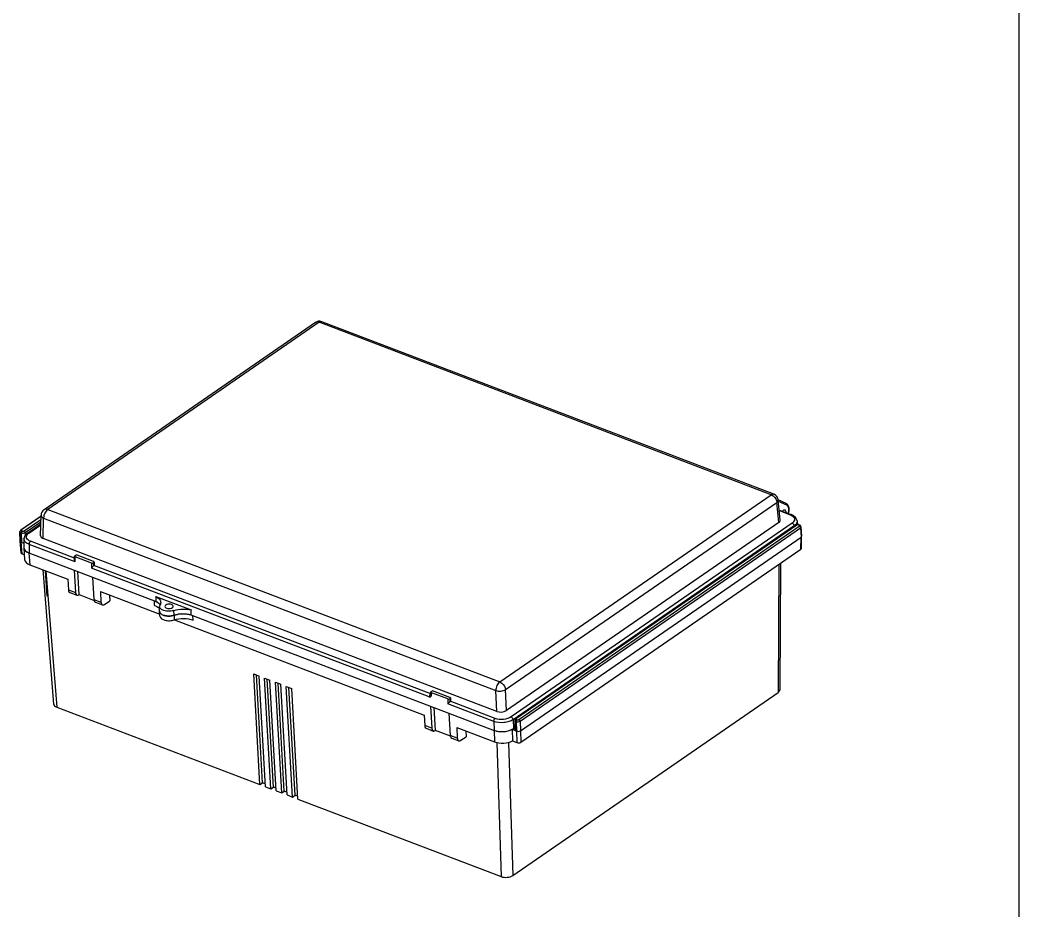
# Model space of a CAD drawing. Header units: millimetres. Extents: x 0 to 559, y 0 to 432.
# Drawn here: x 414.2 to 558.8, y 174.3 to 303 of the extents above; entities that cross this region are included whole.
import ezdxf

# ---------------------------------------------------------------- set-up
doc = ezdxf.new("R2010")
doc.units = ezdxf.units.MM
doc.header["$LTSCALE"] = 30.734
doc.layers.get('0').update_dxf_attribs({"linetype": 'CONTINUOUS'})
doc.layers.add('02___PRT_ALL_AXES', color=7, linetype='CONTINUOUS')

msp = doc.modelspace()

# ---------------------------------------------------------------- linework, layer by layer
at = {"color": 7, "linetype": 'Continuous'}
for p, q in [((558.8, 0), (558.8, 431.8)), ((456.9639, 259.2789), (417.6888, 232.1938)), ((457.4998, 259.3095), (418.2247, 232.2245)), ((522.9374, 234.3714), (457.4998, 259.3095)), ((523.3253, 234.452), (457.8877, 259.3901)), ((483.6623, 207.2864), (522.9374, 234.3714)), ((484.4787, 206.1629), (523.7538, 233.2479)), ((524.0313, 230.3301), (523.7538, 233.2479)), ((524.2434, 230.6827), (523.9647, 233.6123)), ((525.1159, 233.0801), (523.9658, 233.6146)), ((525.1888, 232.8388), (523.9851, 233.3983)), ((417.1973, 228.4307), (417.2567, 231.3906)), ((418.2247, 232.2245), (483.6623, 207.2864)), ((524.1047, 232.1409), (525.8199, 231.4872)), ((524.1126, 232.0579), (525.6841, 231.459)), ((417.2542, 231.2664), (414.3408, 229.2573)), ((417.2528, 231.1977), (414.4479, 229.2634)), ((414.8128, 229.1243), (417.2449, 230.8016)), ((414.9762, 228.8966), (417.2379, 230.4564)), ((415.2915, 228.8081), (417.2317, 230.1461)), ((415.4791, 228.8188), (417.2293, 230.0258)), ((417.5794, 228.027), (417.6386, 230.975)), ((417.6386, 230.975), (483.0762, 206.0369)), ((524.0313, 230.3301), (484.6082, 203.143)), ((525.9628, 230.2631), (485.2899, 202.2141)), ((526.5219, 229.9514), (485.9454, 201.9689)), ((526.6291, 229.9576), (486.0526, 201.9751)), ((526.6354, 230.0058), (526.5219, 229.9514)), ((526.6723, 230.5787), (526.7252, 230.0221)), ((526.9876, 229.9988), (526.9049, 230.0218)), ((526.9601, 229.9635), (526.9097, 229.9828)), ((527.0377, 229.9797), (526.9873, 229.9989)), ((527.1565, 229.907), (527.0377, 229.9797)), ((414.2116, 229.0253), (414.2117, 229.0239)), ((414.2234, 227.6508), (414.2116, 229.0251)), ((414.3406, 229.2571), (414.2771, 229.2002)), ((414.3763, 227.4928), (414.3646, 228.8655)), ((414.3646, 228.8655), (414.415, 228.8462)), ((414.4707, 227.4568), (414.415, 228.8462)), ((414.4817, 229.1184), (414.5322, 229.0991)), ((414.9916, 228.514), (414.9762, 228.8966)), ((526.2485, 229.8699), (485.5757, 201.8209)), ((486.4175, 201.836), (526.9939, 229.8185)), ((486.5809, 201.6083), (527.1574, 229.5908)), ((526.2485, 229.8699), (526.2581, 229.7695)), ((527.1574, 229.5908), (527.2476, 228.2252)), ((527.2424, 229.7299), (527.3328, 228.3625)), ((414.2234, 227.6506), (414.2237, 227.6428)), ((414.3608, 225.9422), (414.2237, 227.6427)), ((414.5133, 225.7917), (414.3762, 227.4928)), ((414.3762, 227.4928), (414.7753, 227.3407)), ((414.7884, 227.997), (414.7632, 226.7386)), ((415.5526, 227.1856), (415.5274, 225.9307)), ((422.1959, 224.6539), (415.5526, 227.1856)), ((422.1139, 225.2006), (415.7577, 227.6229)), ((483.2057, 203.017), (417.5794, 228.027)), ((486.6366, 200.2188), (527.2477, 228.2252)), ((527.2378, 226.5109), (527.2477, 228.2252)), ((527.3231, 226.6407), (527.333, 228.3545)), ((527.333, 228.3547), (527.3328, 228.3624)), ((414.8296, 225.6711), (414.5133, 225.7917)), ((414.7474, 226.6904), (414.8845, 224.9893)), ((415.5101, 225.9372), (415.6472, 224.2361)), ((415.5101, 225.9372), (433.9417, 218.913)), ((422.1536, 225.5268), (422.2274, 225.5777)), ((424.8666, 224.704), (422.508, 225.6029)), ((486.6913, 198.5491), (527.2378, 226.5109)), ((415.6472, 224.2361), (421.1275, 222.1476)), ((422.1173, 224.9172), (422.1109, 225.4608)), ((422.1959, 224.6539), (422.1873, 225.3817)), ((424.5458, 224.4829), (422.1873, 225.3817)), ((424.5458, 224.4829), (424.5544, 223.7551)), ((424.8266, 224.5081), (424.9004, 224.559)), ((424.8266, 224.5081), (424.832, 224.0488)), ((424.9004, 224.559), (424.9163, 224.132)), ((473.6595, 205.5567), (424.9168, 224.1324)), ((424.943, 224.6264), (424.9589, 224.1994)), ((524.0277, 224.2971), (523.9204, 205.744)), ((524.2824, 224.4728), (524.1764, 206.134)), ((417.5182, 223.5231), (419.0852, 204.0787)), ((418.1306, 219.6652), (417.9198, 223.37)), ((417.9528, 223.3575), (419.5428, 203.6271)), ((422.0536, 223.4435), (422.2368, 220.2249)), ((422.7679, 219.9089), (422.5781, 223.2437)), ((473.4544, 205.1194), (424.5544, 223.7551)), ((421.1275, 222.1476), (421.2148, 220.6144)), ((424.7266, 222.4249), (424.9098, 219.2062)), ((421.2148, 220.6144), (422.2368, 220.2249)), ((421.4228, 220.2251), (422.4448, 219.8356)), ((422.7551, 219.9001), (422.7679, 219.9089)), ((422.7679, 219.9089), (424.9325, 219.0839)), ((425.8445, 220.3499), (425.9318, 218.8167)), ((425.8445, 220.3499), (434.4523, 217.0696)), ((427.1558, 219.8502), (427.2035, 219.0115)), ((424.9098, 219.2062), (425.9318, 218.8167)), ((425.1178, 218.8169), (426.1398, 218.4275)), ((426.4501, 218.4919), (427.2035, 219.0115)), ((433.7016, 218.345), (433.6633, 219.0191)), ((433.8963, 219.6222), (438.9685, 217.6892)), ((434.4241, 217.4946), (434.4196, 218.1783)), ((434.4713, 216.7893), (434.425, 217.4714)), ((436.5378, 216.9288), (436.5017, 217.6209)), ((436.5283, 216.9256), (436.5432, 216.2516)), ((438.9395, 217.0084), (482.8431, 200.2769)), ((439.2563, 216.2281), (439.2179, 216.9023)), ((436.5751, 216.2606), (472.7005, 202.4933)), ((448.9446, 192.4222), (448.0334, 208.4338)), ((448.0334, 208.4338), (448.8196, 208.1342)), ((449.315, 192.6777), (448.4269, 208.2838)), ((449.7308, 192.1226), (448.8196, 208.1342)), ((450.5169, 191.823), (449.6058, 207.8345)), ((449.6058, 207.8345), (450.3919, 207.5349)), ((450.8874, 192.0784), (449.9993, 207.6846)), ((451.3031, 191.5234), (450.3919, 207.5349)), ((452.0893, 191.2238), (451.1781, 207.2353)), ((451.1781, 207.2353), (451.9643, 206.9357)), ((452.4597, 191.4792), (451.5716, 207.0854)), ((452.8754, 190.9242), (451.9643, 206.9357)), ((453.6616, 190.6245), (452.7505, 206.6361)), ((452.7505, 206.6361), (453.5366, 206.3365)), ((454.0321, 190.88), (453.144, 206.4861)), ((454.4478, 190.3249), (453.5366, 206.3365)), ((473.6747, 205.5672), (473.6595, 205.5567)), ((473.6838, 205.5), (473.6817, 205.4905)), ((473.6869, 205.5496), (473.6838, 205.8065)), ((473.6868, 205.5496), (473.6838, 205.5)), ((473.7266, 205.8725), (473.9238, 206.0085)), ((476.1188, 204.8285), (473.7603, 205.7274)), ((473.7633, 205.4728), (473.7603, 205.7274)), ((476.4395, 205.0497), (473.9238, 206.0085)), ((483.2057, 203.017), (483.0762, 206.0369)), ((484.6082, 203.143), (484.4787, 206.1629)), ((485.5331, 179.2712), (523.9204, 205.744)), ((476.1188, 204.8285), (476.1274, 204.1007)), ((482.7707, 201.569), (476.1274, 204.1007)), ((476.3995, 204.8538), (476.4733, 204.9047)), ((476.3995, 204.8538), (476.405, 204.3945)), ((476.4733, 204.9047), (476.4892, 204.4777)), ((482.9758, 202.0063), (476.4898, 204.4781)), ((476.516, 204.9721), (476.5319, 204.5451)), ((419.5428, 203.6271), (448.9446, 192.4222)), ((472.7005, 202.4933), (472.7877, 200.9601)), ((473.6266, 203.7892), (473.8098, 200.5706)), ((474.3409, 200.2546), (474.1511, 203.5893)), ((476.2996, 202.7706), (476.4827, 199.5519)), ((482.7707, 201.569), (482.8258, 200.2834)), ((485.5757, 201.8209), (485.6308, 200.5353)), ((485.8163, 201.7372), (485.828, 200.363)), ((485.9452, 201.9688), (485.8803, 201.9101)), ((485.9692, 201.5771), (486.0197, 201.5579)), ((485.9692, 201.5771), (485.9809, 200.2044)), ((486.0197, 201.5579), (486.0754, 200.1685)), ((486.0864, 201.83), (486.1368, 201.8108)), ((486.5809, 201.6083), (486.6366, 200.2189)), ((473.8098, 200.5706), (472.7877, 200.9601)), ((472.9958, 200.5708), (474.0178, 200.1813)), ((474.3281, 200.2458), (474.3409, 200.2546)), ((476.5055, 199.4296), (474.3409, 200.2546)), ((477.5048, 199.1624), (476.4827, 199.5519)), ((477.4175, 200.6956), (482.8978, 198.6071)), ((477.4175, 200.6956), (477.5048, 199.1624)), ((478.7288, 200.1959), (478.7765, 199.3572)), ((482.8431, 200.2769), (482.8978, 198.6071)), ((486.0754, 200.1684), (485.4464, 200.4082)), ((485.4464, 200.4082), (485.5011, 198.7384)), ((485.6308, 200.5353), (485.8254, 200.6695)), ((486.0754, 200.1684), (486.1302, 198.4987)), ((486.6366, 200.2188), (486.6913, 198.5491)), ((476.6908, 199.1626), (477.7128, 198.7731)), ((478.0231, 198.8376), (478.7765, 199.3572)), ((483.2136, 198.5209), (483.8496, 179.12)), ((484.9018, 198.5286), (485.5331, 179.2712)), ((485.5011, 198.7384), (486.1302, 198.4987)), ((448.9446, 192.4222), (449.315, 192.6777)), ((449.7077, 192.528), (449.315, 192.6777)), ((449.7308, 192.1226), (450.5169, 191.823)), ((450.5169, 191.823), (450.8874, 192.0784)), ((451.28, 191.9288), (450.8874, 192.0784)), ((451.3031, 191.5234), (452.0893, 191.2238)), ((452.0893, 191.2238), (452.4597, 191.4792)), ((452.8524, 191.3296), (452.4597, 191.4792)), ((452.8754, 190.9242), (453.6616, 190.6245)), ((453.6616, 190.6245), (454.0321, 190.88)), ((454.4247, 190.7304), (454.0321, 190.88)), ((454.4478, 190.3249), (483.8496, 179.12))]:
    msp.add_line(p, q, dxfattribs=at)
for points in [[(526.6723, 230.5777), (526.6416, 230.7347), (526.4543, 231.0695), (526.1159, 231.3462), (525.8195, 231.4873)], [(526.9049, 230.0218), (526.7685, 230.0299), (526.6354, 230.0058)], [(527.2424, 229.7298), (527.2292, 229.7956), (527.1565, 229.907)], [(414.2771, 229.2002), (414.2205, 229.0941), (414.2117, 229.0239)], [(415.2916, 228.8082), (415.1154, 228.6669), (414.9097, 228.4129), (414.8032, 228.1346), (414.7884, 227.9942)], [(485.8803, 201.9101), (485.8248, 201.804), (485.8163, 201.7356)]]:
    msp.add_lwpolyline(points, dxfattribs=at)
for centre, radius, start, end in [((457.2157, 258.9134), 0.4438, 114.611844, 124.576978), ((457.2189, 258.9065), 0.4514, 111.022784, 114.612336), ((457.5307, 258.4515), 1.0042, 69.172989, 104.649241), ((457.7832, 259.1163), 0.293, 69.112958, 76.783017), ((522.9692, 233.5176), 1, 5.432731, 69.143322), ((524.8192, 232.5001), 0.6547, 38.951999, 44.627171), ((418.2565, 231.3706), 1, 124.581873, 178.851181), ((523.8475, 232.2344), 1.6802, 0.303071, 1.12992), ((525.0544, 229.8037), 1.771, 65.471843, 69.169974), ((525.6738, 230.7884), 1.0783, 316.008922, 318.674438), ((433.494, 217.798), 1.1832, 42.571445, 46.59414), ((433.7506, 217.9915), 0.8449, 28.611538, 31.944949), ((433.5707, 217.1438), 1.1267, 40.533657, 44.220948), ((434.7993, 217.4968), 0.3752, 180.345205, 183.672534), ((434.8072, 217.4976), 0.3831, 183.920146, 192.029603), ((434.9163, 217.5435), 0.5021, 210.833191, 211.926628), ((435.2217, 217.847), 0.9353, 232.127996, 236.078276), ((437.6222, 213.6149), 3.4868, 107.854192, 108.28501), ((437.8235, 212.8209), 4.3066, 98.454631, 101.02712), ((437.8552, 212.6023), 4.5274, 93.519327, 98.444266), ((435.7116, 219.1001), 2.2914, 259.145466, 261.319023), ((435.751, 219.4801), 2.6737, 269.849932, 277.563607), ((435.7648, 219.3697), 2.5625, 277.583, 279.600459)]:
    msp.add_arc(centre, radius, start, end, dxfattribs=at)
for centre, major_axis, ratio, start_param, end_param in [((523.2439, 230.6294), (1.0005, 0.0374), 0.51891172, -0.68450479, 0.02936898), ((414.7175, 227.6271), (0.3997, 0.0149), 0.51968649, -2.25549379, -1.44008509), ((418.1979, 228.4525), (1.0005, 0.0374), 0.51891172, 3.11142833, 4.02666622), ((414.7605, 225.9619), (0.4, 0.0149), 0.51918269, -3.11823349, -2.25616047), ((416.746, 226.7884), (2, 0.0747), 0.51918269, 3.0760733, 4.02702484), ((416.7645, 226.7817), (2.001, 0.0749), 0.51891172, 3.11176707, 4.02666622), ((526.923, 226.6307), (0.4, 0.0149), 0.51918269, -0.68467891, -0.02156146), ((416.8831, 225.0873), (2, 0.0747), 0.51918269, -3.11907629, -2.25616047), ((422.3108, 225.4669), (0.1999, 0.0075), 0.51959446, 8.73935591, 10.31015224), ((424.6693, 224.568), (0.1999, 0.0075), 0.51959446, -2.25621837, -0.68542205), ((434.0382, 186.4906), (-0.4223, 35.3113), 0.02080961, -0.40756727, -0.35345224), ((439.61, 184.3672), (-0.4223, 35.3113), 0.02080961, 0.33701898, 0.39113401), ((473.8838, 205.8125), (0.1999, 0.0075), 0.51959446, 8.73935591, 10.31015224), ((522.9762, 206.1033), (1.2, 0.0448), 0.51918269, -0.68467891, -0.02277587), ((420.2843, 204.1378), (1.2, 0.0448), 0.51918269, -3.11969266, -2.25616047), ((476.2423, 204.9137), (0.1999, 0.0075), 0.51959446, -2.25621837, -0.68542205), ((483.8223, 203.4433), (0.9993, 0.037), 0.5201518, -2.25487816, -0.68529981), ((484.059, 201.136), (1.9987, 0.0741), 0.5201518, -2.25487816, -0.68529981), ((484.0768, 201.1288), (1.9986, 0.0742), 0.51988036, 4.02794802, 5.44788146), ((486.228, 200.3747), (0.3998, 0.0149), 0.51937638, 3.12753827, 4.02728116), ((484.1315, 199.4591), (1.9986, 0.0742), 0.51988036, -2.25523728, -0.83530384), ((486.3769, 198.6691), (0.3997, 0.0148), 0.51988036, -2.25523728, -0.68512619), ((484.5898, 179.6312), (1.1992, 0.0445), 0.51988036, -2.25523728, -0.68512619)]:
    msp.add_ellipse(centre, major_axis=major_axis, ratio=ratio, start_param=start_param, end_param=end_param, dxfattribs=at)
for points in [[(456.9637, 259.2787), (457.0584, 259.3442), (457.1662, 259.3936), (457.2775, 259.4228)], [(525.2851, 232.96), (525.2365, 233.0092), (525.1786, 233.0509), (525.1159, 233.0801)], [(525.7896, 231.4149), (525.8433, 231.3904), (525.8959, 231.3629), (525.9463, 231.332)], [(526.4496, 230.0394), (526.3887, 229.9763), (526.3204, 229.9201), (526.2485, 229.8699)], [(526.6291, 229.9576), (526.5956, 229.9703), (526.5513, 229.9718), (526.5219, 229.9515)], [(526.6964, 229.988), (526.6727, 229.9812), (526.6493, 229.9715), (526.6291, 229.9576)], [(526.8074, 230.0016), (526.7701, 230.0026), (526.7322, 229.9984), (526.6964, 229.988)], [(526.8651, 229.9953), (526.8461, 229.999), (526.8267, 230.001), (526.8074, 230.0016)], [(526.9097, 229.9828), (526.8953, 229.9883), (526.8803, 229.9923), (526.8651, 229.9953)], [(526.9097, 229.9828), (526.9315, 229.9978), (526.9626, 230.0083), (526.9873, 229.9989)], [(526.9601, 229.9635), (526.978, 229.9758), (527.0005, 229.9853), (527.0221, 229.9833)], [(526.9917, 229.9483), (526.9817, 229.9544), (526.9711, 229.9594), (526.9601, 229.9635)], [(414.4479, 229.2634), (414.4145, 229.2761), (414.3702, 229.2776), (414.3407, 229.2573)], [(414.8128, 229.1243), (414.9001, 229.0911), (414.9713, 228.9899), (414.9762, 228.8966)], [(415.2857, 228.6509), (415.3084, 228.6765), (415.3328, 228.7008), (415.3582, 228.7238)], [(415.3582, 228.7238), (415.3963, 228.7581), (415.4369, 228.7897), (415.4791, 228.8188)], [(526.9939, 229.8185), (527.0542, 229.7956), (527.1043, 229.7414), (527.1323, 229.6833)], [(527.1323, 229.6833), (527.1461, 229.6545), (527.1557, 229.6227), (527.1574, 229.5908)], [(422.1959, 224.6539), (422.1513, 224.7345), (422.1185, 224.8267), (422.1172, 224.9189)], [(424.832, 224.0488), (424.8559, 224.0802), (424.8838, 224.1096), (424.9163, 224.132)], [(424.9173, 224.6746), (424.9028, 224.6877), (424.8848, 224.6971), (424.8666, 224.704)], [(424.943, 224.6265), (424.9423, 224.6446), (424.9309, 224.6625), (424.9173, 224.6746)], [(433.6633, 219.0191), (433.7553, 218.9841), (433.8457, 218.944), (433.9328, 218.898)], [(433.9328, 218.898), (434.0089, 218.8578), (434.0827, 218.813), (434.1525, 218.7626)], [(434.1525, 218.7626), (434.2258, 218.7097), (434.2953, 218.6502), (434.3564, 218.5835)], [(434.3564, 218.5835), (434.3976, 218.5387), (434.4354, 218.4902), (434.4676, 218.4385)], [(434.3653, 218.5985), (434.4169, 218.5422), (434.4631, 218.4802), (434.4998, 218.4133)], [(434.4196, 218.1783), (434.4191, 218.2521), (434.4427, 218.3276), (434.4796, 218.3915)], [(434.4883, 217.2809), (434.4531, 217.3383), (434.4292, 217.4055), (434.4249, 217.4728)], [(434.4325, 217.4177), (434.4423, 217.3715), (434.461, 217.3267), (434.4852, 217.2861)], [(436.2519, 217.5537), (435.9857, 217.4981), (435.7071, 217.4858), (435.4369, 217.5166)], [(436.1922, 216.8431), (436.3059, 216.8624), (436.4188, 216.8894), (436.5283, 216.9256)], [(436.5017, 217.6209), (436.4199, 217.5935), (436.3363, 217.5713), (436.2519, 217.5537)], [(436.5532, 216.9337), (436.6995, 216.9808), (436.849, 217.0185), (436.9998, 217.0479)], [(438.921, 216.9978), (439.0214, 216.9709), (439.1208, 216.9393), (439.2179, 216.9023)], [(435.3657, 216.835), (435.4907, 216.8158), (435.6176, 216.8067), (435.744, 216.8064)], [(473.6595, 205.5567), (473.6296, 205.5347), (473.6026, 205.5083), (473.5795, 205.4792)], [(476.405, 204.3945), (476.4288, 204.4259), (476.4567, 204.4553), (476.4892, 204.4777)], [(476.4903, 205.0203), (476.4757, 205.0334), (476.4578, 205.0428), (476.4395, 205.0497)], [(476.516, 204.9722), (476.5153, 204.9903), (476.5039, 205.0082), (476.4903, 205.0203)], [(486.0526, 201.9751), (486.0192, 201.9878), (485.9749, 201.9893), (485.9454, 201.969)], [(486.0549, 201.8453), (486.0648, 201.8392), (486.0755, 201.8342), (486.0864, 201.83)], [(486.4175, 201.836), (486.5048, 201.8027), (486.576, 201.7016), (486.5809, 201.6083)]]:
    msp.add_open_spline(points, degree=3, dxfattribs=at)
for points, knots in [([(457.4998, 259.3095), (457.4613, 259.3242), (457.3188, 259.368), (457.158, 259.3667), (457.0569, 259.3278)], [0, 0, 0, 0, 0.27544868, 1, 1, 1, 1]), ([(457.4998, 259.3095), (457.5288, 259.3295), (457.6331, 259.3923), (457.7652, 259.4215), (457.8502, 259.4016)], [0, 0, 0, 0, 0.28788296, 1, 1, 1, 1]), ([(522.9374, 234.3714), (522.9698, 234.3938), (523.0844, 234.4624), (523.2361, 234.486), (523.3252, 234.452)], [0, 0, 0, 0, 0.2921301, 1, 1, 1, 1]), ([(522.9374, 234.3714), (523.0447, 234.3305), (523.4534, 234.0809), (523.7291, 233.6077), (523.7538, 233.2479)], [0, 0, 0, 0, 0.24141512, 1, 1, 1, 1]), ([(523.7538, 233.2479), (523.7883, 233.2735), (523.8967, 233.3646), (523.9743, 233.5121), (523.9647, 233.6122)], [0, 0, 0, 0, 0.29911351, 1, 1, 1, 1]), ([(525.1888, 232.8388), (525.2068, 232.8831), (525.2176, 232.981), (525.1544, 233.0621), (525.1159, 233.0801)], [0, 0, 0, 0, 0.52965003, 1, 1, 1, 1]), ([(525.4832, 232.2458), (525.4797, 232.3148), (525.4552, 232.5352), (525.331, 232.7727), (525.1888, 232.8388)], [0, 0, 0, 0, 0.30612685, 1, 1, 1, 1]), ([(525.5274, 232.2675), (525.5262, 232.3295), (525.5095, 232.5547), (525.432, 232.7836), (525.3283, 232.9117)], [0, 0, 0, 0, 0.27329633, 1, 1, 1, 1]), ([(417.2567, 231.3906), (417.2551, 231.3075), (417.3569, 231.1143), (417.5342, 231.0188), (417.6386, 230.975)], [0, 0, 0, 0, 0.42364389, 1, 1, 1, 1]), ([(418.2247, 232.2245), (418.038, 232.0957), (417.7578, 231.6879), (417.6357, 231.2194), (417.6386, 230.975)], [0, 0, 0, 0, 0.48129702, 1, 1, 1, 1]), ([(418.2247, 232.2245), (418.1326, 232.2595), (417.9464, 232.2995), (417.7596, 232.2426), (417.6889, 232.1939)], [0, 0, 0, 0, 0.53447192, 1, 1, 1, 1]), ([(525.405, 231.6461), (525.4199, 231.6973), (525.4691, 231.8932), (525.4906, 232.0972), (525.4832, 232.2458)], [0, 0, 0, 0, 0.26376868, 1, 1, 1, 1]), ([(525.4356, 231.636), (525.4508, 231.687), (525.5027, 231.8854), (525.5285, 232.0913), (525.5277, 232.2433)], [0, 0, 0, 0, 0.25934263, 1, 1, 1, 1]), ([(525.8195, 231.4874), (525.7883, 231.4991), (525.7354, 231.4905), (525.6954, 231.4667), (525.6841, 231.459)], [0, 0, 0, 0, 0.70952444, 1, 1, 1, 1]), ([(525.9463, 231.332), (526.0498, 231.2685), (526.2274, 231.1273), (526.3518, 230.8084), (526.2363, 230.4845), (526.0643, 230.3331), (525.9628, 230.2631)], [0, 0, 0, 0, 0.27380877, 0.49676266, 0.72181159, 1, 1, 1, 1]), ([(526.2485, 229.8699), (526.2399, 229.9958), (526.1432, 230.1613), (526.0003, 230.2488), (525.9628, 230.2631)], [0, 0, 0, 0, 0.75881448, 1, 1, 1, 1]), ([(526.6723, 230.5778), (526.6763, 230.5355), (526.672, 230.352), (526.5755, 230.1809), (526.4836, 230.0763)], [0, 0, 0, 0, 0.23389058, 1, 1, 1, 1]), ([(526.9939, 229.8185), (527.0156, 229.8334), (527.0585, 229.8848), (527.0138, 229.9348), (526.9917, 229.9483)], [0, 0, 0, 0, 0.50362538, 1, 1, 1, 1]), ([(527.0221, 229.9833), (527.0248, 229.983), (527.0301, 229.9822), (527.0352, 229.9806), (527.0377, 229.9797)], [0, 0, 0, 0, 0.50355418, 1, 1, 1, 1]), ([(414.2117, 229.0239), (414.212, 229.0082), (414.2318, 228.9319), (414.3083, 228.8874), (414.3646, 228.8655)], [0, 0, 0, 0, 0.20596869, 1, 1, 1, 1]), ([(414.4817, 229.1184), (414.464, 229.1062), (414.3976, 229.0374), (414.3628, 228.9387), (414.3646, 228.8655)], [0, 0, 0, 0, 0.22679092, 1, 1, 1, 1]), ([(414.4479, 229.2634), (414.4287, 229.2501), (414.3915, 229.2126), (414.414, 229.1636), (414.4291, 229.1495)], [0, 0, 0, 0, 0.5313798, 1, 1, 1, 1]), ([(414.5322, 229.0991), (414.5145, 229.0869), (414.448, 229.0182), (414.4132, 228.9195), (414.415, 228.8462)], [0, 0, 0, 0, 0.22679091, 1, 1, 1, 1]), ([(414.415, 228.8462), (414.5076, 228.8118), (414.7043, 228.7961), (414.899, 228.8444), (414.9762, 228.8966)], [0, 0, 0, 0, 0.51443597, 1, 1, 1, 1]), ([(414.4291, 229.1495), (414.4324, 229.1464), (414.4396, 229.1404), (414.4474, 229.1352), (414.4516, 229.1328)], [0, 0, 0, 0, 0.48264563, 1, 1, 1, 1]), ([(414.4516, 229.1328), (414.4563, 229.13), (414.4661, 229.1248), (414.4764, 229.1204), (414.4817, 229.1184)], [0, 0, 0, 0, 0.48511686, 1, 1, 1, 1]), ([(414.5322, 229.0991), (414.6011, 229.0729), (414.7064, 229.0734), (414.7948, 229.112), (414.8128, 229.1243)], [0, 0, 0, 0, 0.77189387, 1, 1, 1, 1]), ([(415.7577, 227.6229), (415.626, 227.6731), (415.3977, 227.7887), (415.1483, 228.0536), (415.1029, 228.3879), (415.2152, 228.5717), (415.2857, 228.6509)], [0, 0, 0, 0, 0.30980275, 0.55629208, 0.76715435, 1, 1, 1, 1]), ([(415.2916, 228.8082), (415.3295, 228.8343), (415.4013, 228.8431), (415.4623, 228.8252), (415.4791, 228.8188)], [0, 0, 0, 0, 0.71946958, 1, 1, 1, 1]), ([(527.1574, 229.5908), (527.1709, 229.6003), (527.2138, 229.6345), (527.2449, 229.6907), (527.2424, 229.7295)], [0, 0, 0, 0, 0.29836132, 1, 1, 1, 1]), ([(414.2237, 227.6428), (414.2249, 227.6276), (414.2478, 227.555), (414.3216, 227.5136), (414.3763, 227.4928)], [0, 0, 0, 0, 0.20678828, 1, 1, 1, 1]), ([(415.5526, 227.1856), (415.3449, 227.2662), (414.9883, 227.4468), (414.7859, 227.8292), (414.7884, 227.9943)], [0, 0, 0, 0, 0.57434755, 1, 1, 1, 1]), ([(415.5526, 227.1856), (415.5516, 227.2712), (415.5943, 227.4352), (415.6924, 227.5779), (415.7577, 227.6229)], [0, 0, 0, 0, 0.51873296, 1, 1, 1, 1]), ([(527.2476, 228.2252), (527.2605, 228.234), (527.3016, 228.2661), (527.3328, 228.3175), (527.333, 228.3547)], [0, 0, 0, 0, 0.29578473, 1, 1, 1, 1]), ([(422.508, 225.6029), (422.439, 225.6292), (422.3337, 225.6286), (422.2453, 225.5901), (422.2274, 225.5777)], [0, 0, 0, 0, 0.77176486, 1, 1, 1, 1]), ([(424.9004, 224.559), (424.907, 224.5636), (424.9281, 224.5802), (424.9437, 224.6074), (424.943, 224.6265)], [0, 0, 0, 0, 0.29683545, 1, 1, 1, 1]), ([(424.9589, 224.1995), (424.9596, 224.1806), (424.9443, 224.1535), (424.9234, 224.137), (424.9168, 224.1324)], [0, 0, 0, 0, 0.70332016, 1, 1, 1, 1]), ([(424.832, 224.0488), (424.8098, 224.0195), (424.7189, 223.9197), (424.6204, 223.8276), (424.5544, 223.7551)], [0, 0, 0, 0, 0.27243975, 1, 1, 1, 1]), ([(421.2148, 220.6144), (421.2174, 220.568), (421.2347, 220.4211), (421.3248, 220.2626), (421.4224, 220.2253)], [0, 0, 0, 0, 0.30783059, 1, 1, 1, 1]), ([(422.2368, 220.2249), (422.2394, 220.1784), (422.2566, 220.0313), (422.3473, 219.8728), (422.445, 219.8356)], [0, 0, 0, 0, 0.30823122, 1, 1, 1, 1]), ([(422.445, 219.8356), (422.4675, 219.827), (422.5754, 219.8045), (422.6859, 219.8523), (422.7551, 219.9001)], [0, 0, 0, 0, 0.2230243, 1, 1, 1, 1]), ([(424.9098, 219.2062), (424.9124, 219.1597), (424.9296, 219.0126), (425.0203, 218.8541), (425.118, 218.8169)], [0, 0, 0, 0, 0.30823122, 1, 1, 1, 1]), ([(425.9318, 218.8167), (425.9344, 218.7704), (425.9517, 218.6235), (426.0419, 218.4649), (426.1395, 218.4276)], [0, 0, 0, 0, 0.30783059, 1, 1, 1, 1]), ([(426.1395, 218.4276), (426.1621, 218.419), (426.2701, 218.3961), (426.3808, 218.4441), (426.4501, 218.4919)], [0, 0, 0, 0, 0.22305217, 1, 1, 1, 1]), ([(433.7016, 218.345), (433.7705, 218.3187), (434.0144, 218.2144), (434.2443, 218.0672), (434.3781, 217.9296)], [0, 0, 0, 0, 0.27747766, 1, 1, 1, 1]), ([(433.8963, 219.6222), (434.0867, 219.526), (434.4146, 219.3108), (434.5838, 218.933), (434.5849, 218.766)], [0, 0, 0, 0, 0.56085615, 1, 1, 1, 1]), ([(433.9417, 218.913), (433.9768, 218.8945), (434.1063, 218.8213), (434.2277, 218.7327), (434.307, 218.6576)], [0, 0, 0, 0, 0.26638002, 1, 1, 1, 1]), ([(434.5849, 218.766), (434.5856, 218.6699), (434.5559, 218.5377), (434.4968, 218.4214), (434.4796, 218.3915)], [0, 0, 0, 0, 0.73612567, 1, 1, 1, 1]), ([(435.4369, 217.5166), (435.2993, 217.5322), (435.0443, 217.583), (434.7162, 217.7256), (434.4849, 217.9218), (434.4201, 218.0986), (434.4196, 218.1783)], [0, 0, 0, 0, 0.31876414, 0.59408954, 0.81669701, 1, 1, 1, 1]), ([(436.5378, 216.9288), (436.3462, 216.8644), (435.9393, 216.79), (435.3439, 216.8152), (434.8333, 216.9605), (434.561, 217.1625), (434.4883, 217.2809)], [0, 0, 0, 0, 0.27713334, 0.56030492, 0.80953867, 1, 1, 1, 1]), ([(434.4902, 217.2779), (434.4997, 217.2626), (434.5441, 217.1992), (434.6008, 217.145), (434.6475, 217.1087)], [0, 0, 0, 0, 0.23382177, 1, 1, 1, 1]), ([(434.6998, 217.0709), (434.7385, 217.0448), (434.919, 216.9408), (435.1218, 216.8801), (435.2801, 216.8497)], [0, 0, 0, 0, 0.22452806, 1, 1, 1, 1]), ([(436.5017, 217.6209), (436.8969, 217.7537), (437.7301, 217.8841), (438.5699, 217.8009), (438.9685, 217.6892)], [0, 0, 0, 0, 0.50180815, 1, 1, 1, 1]), ([(436.5378, 216.9288), (436.9217, 217.0577), (437.7319, 217.1871), (438.5492, 217.1121), (438.9395, 217.0084)], [0, 0, 0, 0, 0.50075407, 1, 1, 1, 1]), ([(437.5772, 217.1212), (437.6935, 217.1284), (438.1441, 217.139), (438.598, 217.0844), (438.921, 216.9978)], [0, 0, 0, 0, 0.25827733, 1, 1, 1, 1]), ([(434.4713, 216.7892), (434.4922, 216.4831), (435.0065, 216.2215), (435.5155, 216.1405), (435.9789, 216.1237), (436.3256, 216.1797), (436.5432, 216.2516)], [0, 0, 0, 0, 0.4009881, 0.54696694, 0.70046021, 1, 1, 1, 1]), ([(436.5432, 216.2516), (436.9864, 216.3981), (437.9097, 216.5224), (438.8366, 216.3881), (439.2563, 216.2281)], [0, 0, 0, 0, 0.50965317, 1, 1, 1, 1]), ([(483.6623, 207.2864), (483.4756, 207.1576), (483.1954, 206.7498), (483.0733, 206.2813), (483.0762, 206.0369)], [0, 0, 0, 0, 0.48129701, 1, 1, 1, 1]), ([(483.6623, 207.2864), (483.7696, 207.2455), (484.1783, 206.9958), (484.454, 206.5227), (484.4787, 206.1629)], [0, 0, 0, 0, 0.24141512, 1, 1, 1, 1]), ([(473.5795, 205.4792), (473.5188, 205.4029), (473.4658, 205.2779), (473.455, 205.1501), (473.4544, 205.1194)], [0, 0, 0, 0, 0.76022787, 1, 1, 1, 1]), ([(473.4544, 205.1194), (473.4977, 205.1029), (473.5949, 205.097), (473.752, 205.2189), (473.7644, 205.3755), (473.7633, 205.4728)], [0, 0, 0, 0, 0.24906901, 0.47661064, 1, 1, 1, 1]), ([(473.6788, 205.5481), (473.6759, 205.5496), (473.6695, 205.5527), (473.663, 205.5554), (473.6595, 205.5567)], [0, 0, 0, 0, 0.46520021, 1, 1, 1, 1]), ([(473.7633, 205.4728), (473.7523, 205.477), (473.7194, 205.4918), (473.6873, 205.5243), (473.6869, 205.5496)], [0, 0, 0, 0, 0.31772213, 1, 1, 1, 1]), ([(483.0762, 206.0369), (483.3093, 205.957), (483.7983, 205.9249), (484.2831, 206.038), (484.4787, 206.1629)], [0, 0, 0, 0, 0.51503415, 1, 1, 1, 1]), ([(476.405, 204.3945), (476.3828, 204.3652), (476.2919, 204.2653), (476.1934, 204.1733), (476.1274, 204.1007)], [0, 0, 0, 0, 0.27243975, 1, 1, 1, 1]), ([(476.4733, 204.9047), (476.48, 204.9093), (476.5011, 204.9259), (476.5167, 204.9531), (476.516, 204.9722)], [0, 0, 0, 0, 0.29683545, 1, 1, 1, 1]), ([(476.5318, 204.5452), (476.5326, 204.5263), (476.5173, 204.4992), (476.4963, 204.4827), (476.4898, 204.4781)], [0, 0, 0, 0, 0.70332016, 1, 1, 1, 1]), ([(482.7707, 201.569), (482.7697, 201.6545), (482.8123, 201.8185), (482.9105, 201.9612), (482.9758, 202.0063)], [0, 0, 0, 0, 0.51873253, 1, 1, 1, 1]), ([(485.5757, 201.8209), (485.3956, 201.6984), (484.9573, 201.5078), (484.0093, 201.3321), (483.2333, 201.3958), (482.7707, 201.569)], [0, 0, 0, 0, 0.22605249, 0.48723902, 1, 1, 1, 1]), ([(485.2899, 202.2141), (484.9732, 201.9957), (484.1692, 201.7924), (483.3569, 201.8611), (482.9758, 202.0063)], [0, 0, 0, 0, 0.48547341, 1, 1, 1, 1]), ([(485.5757, 201.8209), (485.567, 201.9468), (485.4704, 202.1123), (485.3274, 202.1998), (485.2899, 202.2141)], [0, 0, 0, 0, 0.75881469, 1, 1, 1, 1]), ([(485.8163, 201.7356), (485.8167, 201.7199), (485.8364, 201.6436), (485.913, 201.5991), (485.9692, 201.5771)], [0, 0, 0, 0, 0.2059843, 1, 1, 1, 1]), ([(486.0864, 201.83), (486.0687, 201.8178), (486.0023, 201.749), (485.9675, 201.6504), (485.9692, 201.5771)], [0, 0, 0, 0, 0.22679092, 1, 1, 1, 1]), ([(486.0526, 201.9751), (486.0337, 201.962), (485.9974, 201.9261), (486.0172, 201.8777), (486.0313, 201.8635)], [0, 0, 0, 0, 0.53485918, 1, 1, 1, 1]), ([(486.1368, 201.8108), (486.1192, 201.7986), (486.0527, 201.7298), (486.0179, 201.6311), (486.0197, 201.5579)], [0, 0, 0, 0, 0.22679091, 1, 1, 1, 1]), ([(486.0197, 201.5579), (486.1123, 201.5235), (486.3089, 201.5078), (486.5037, 201.556), (486.5809, 201.6083)], [0, 0, 0, 0, 0.51441465, 1, 1, 1, 1]), ([(486.0313, 201.8635), (486.0347, 201.8601), (486.0422, 201.8536), (486.0505, 201.848), (486.0549, 201.8453)], [0, 0, 0, 0, 0.48121175, 1, 1, 1, 1]), ([(486.1368, 201.8108), (486.2058, 201.7845), (486.3111, 201.7851), (486.3995, 201.8236), (486.4175, 201.836)], [0, 0, 0, 0, 0.77183105, 1, 1, 1, 1]), ([(472.7877, 200.9601), (472.7904, 200.9137), (472.8077, 200.7668), (472.8978, 200.6083), (472.9954, 200.5709)], [0, 0, 0, 0, 0.30783059, 1, 1, 1, 1]), ([(473.8098, 200.5706), (473.8124, 200.5241), (473.8296, 200.377), (473.9203, 200.2185), (474.018, 200.1813)], [0, 0, 0, 0, 0.30823122, 1, 1, 1, 1]), ([(474.018, 200.1813), (474.0405, 200.1727), (474.1484, 200.1501), (474.2589, 200.198), (474.3281, 200.2458)], [0, 0, 0, 0, 0.2230243, 1, 1, 1, 1]), ([(476.4827, 199.5519), (476.4854, 199.5054), (476.5026, 199.3583), (476.5933, 199.1998), (476.691, 199.1626)], [0, 0, 0, 0, 0.30823122, 1, 1, 1, 1]), ([(486.0754, 200.1685), (486.1678, 200.1332), (486.3649, 200.1154), (486.5598, 200.1659), (486.6366, 200.2189)], [0, 0, 0, 0, 0.51445733, 1, 1, 1, 1]), ([(477.5048, 199.1624), (477.5074, 199.116), (477.5247, 198.9691), (477.6149, 198.8106), (477.7125, 198.7733)], [0, 0, 0, 0, 0.30783059, 1, 1, 1, 1]), ([(477.7125, 198.7733), (477.735, 198.7647), (477.843, 198.7418), (477.9538, 198.7898), (478.0231, 198.8376)], [0, 0, 0, 0, 0.22305217, 1, 1, 1, 1])]:
    msp.add_open_spline(points, degree=3, knots=knots, dxfattribs=at)
at = {"layer": '02___PRT_ALL_AXES', "color": 7, "linetype": 'Continuous'}
for points, knots in [([(524.5623, 231.9708), (524.5867, 232.0084), (524.6655, 232.1157), (524.8214, 232.2092), (524.9091, 232.1758)], [0, 0, 0, 0, 0.32323944, 1, 1, 1, 1]), ([(524.9091, 232.1758), (524.9284, 232.1685), (525.0133, 232.1117), (525.0367, 231.9995), (525.0396, 231.9214)], [0, 0, 0, 0, 0.20897156, 1, 1, 1, 1]), ([(435.3263, 218.3979), (435.3064, 218.3842), (435.2431, 218.3344), (435.1962, 218.253), (435.1984, 218.1958)], [0, 0, 0, 0, 0.29634486, 1, 1, 1, 1]), ([(436.3975, 218.2406), (436.3913, 218.4054), (436.0082, 218.5497), (435.6441, 218.5297), (435.4143, 218.4586), (435.3263, 218.3979)], [0, 0, 0, 0, 0.4201176, 0.72777164, 1, 1, 1, 1]), ([(435.1984, 218.1958), (435.2046, 218.0309), (435.5878, 217.8867), (435.9518, 217.9066), (436.1817, 217.9777), (436.2697, 218.0384)], [0, 0, 0, 0, 0.4201176, 0.72777164, 1, 1, 1, 1]), ([(436.2697, 218.0384), (436.2895, 218.0521), (436.3528, 218.1019), (436.3997, 218.1833), (436.3975, 218.2406)], [0, 0, 0, 0, 0.29634486, 1, 1, 1, 1])]:
    msp.add_open_spline(points, degree=3, knots=knots, dxfattribs=at)
msp.add_open_spline([(525.0396, 231.9214), (525.0412, 231.8783), (525.038, 231.8349), (525.0315, 231.7922)], degree=3, dxfattribs=at)

doc.saveas('drawing.dxf')
